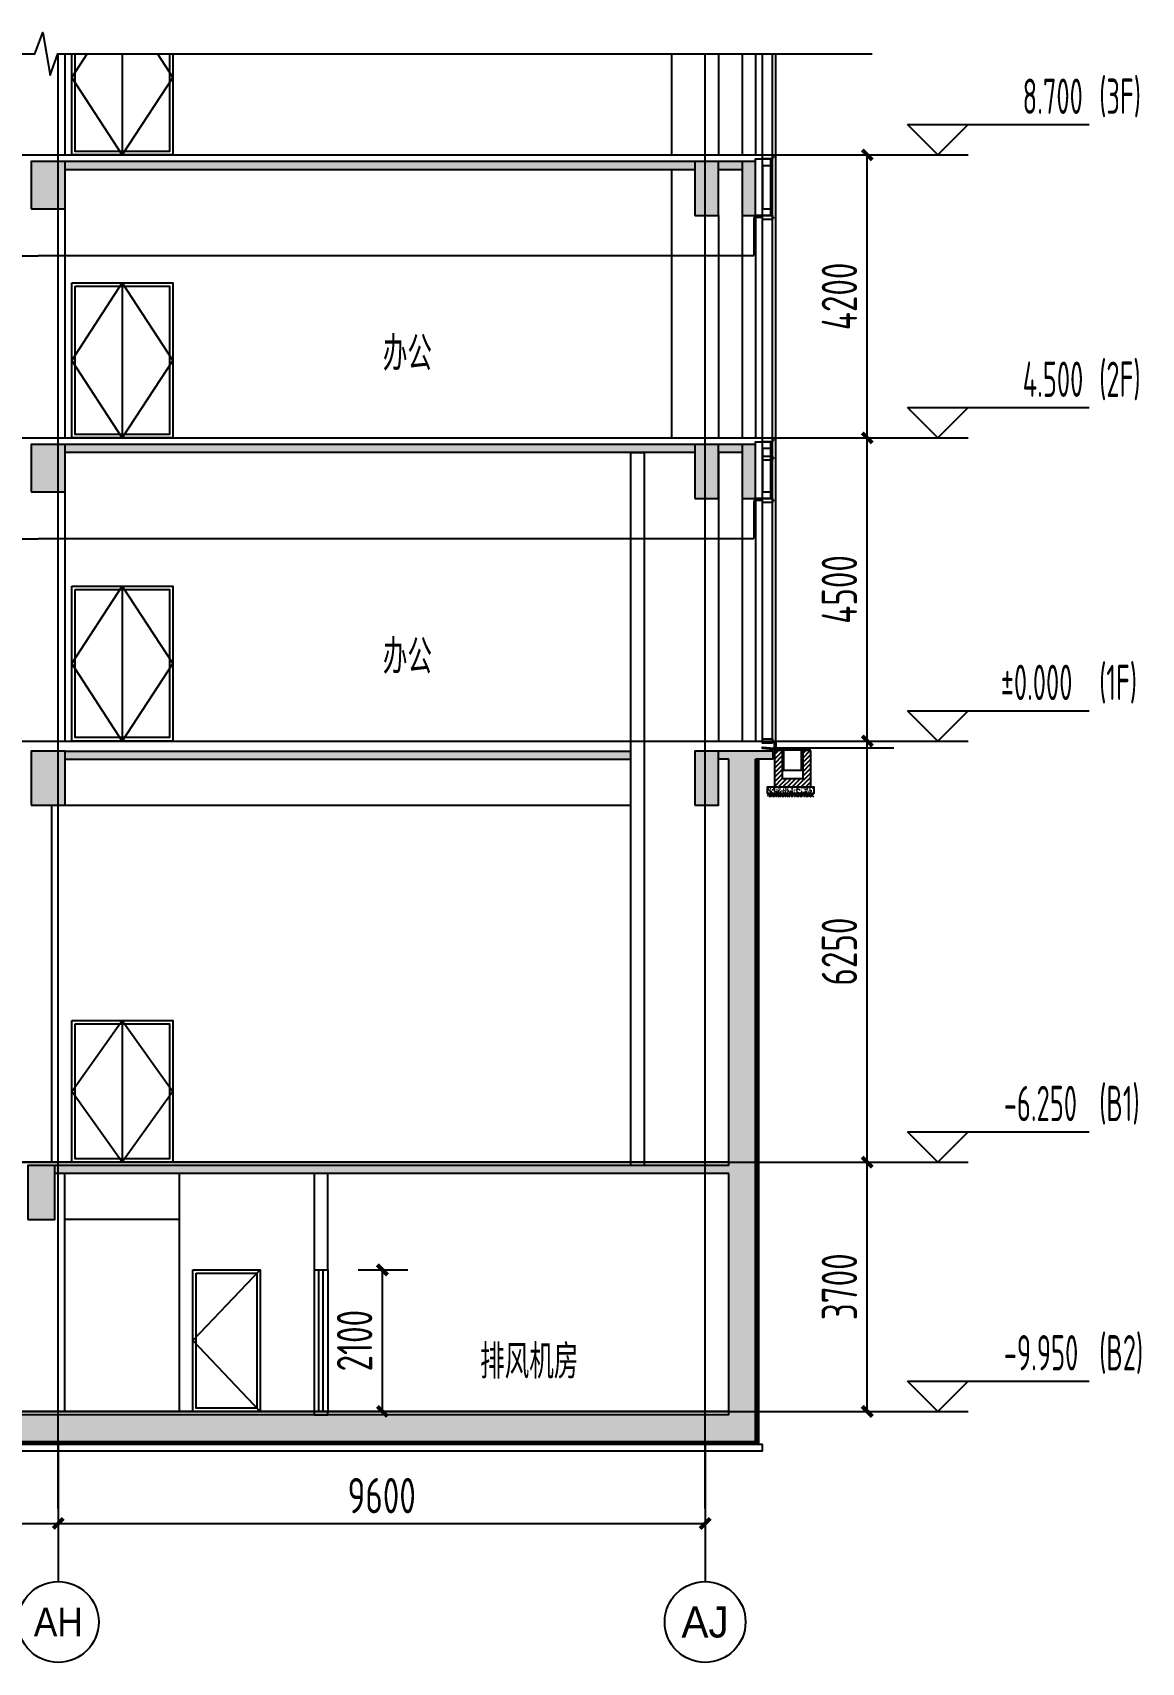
# Model space of a CAD drawing. Extents: x 33318 to 174393, y -247680 to 18171.
# Drawn here: x 110929 to 127385, y -239956 to -215765 of the extents above; entities that cross this region are included whole.
import ezdxf
from ezdxf.enums import TextEntityAlignment as Align

# ---------------------------------------------------------------- set-up
doc = ezdxf.new("R2010")
doc.units = 0
doc.header["$LTSCALE"] = 10
doc.header["$MEASUREMENT"] = 0
doc.linetypes.add('DASH', pattern=[0.35, 0.25, -0.1])
doc.linetypes.add('DOTE', pattern=[2.42, 2, -0.2, 0.02, -0.2])
for name, color, linetype in [('01-标注_尺寸', 124, 'Continuous'), ('01-标注_标高', 200, 'Continuous'), ('01-标注_符号', 200, 'Continuous'), ('01-标注_轴线坐标', 132, 'Continuous'), ('02-TEXT_房间', 7, 'Continuous'), ('02-TEXT_标注', 130, 'Continuous'), ('02-TEXT_轴号', 7, 'Continuous'), ('05-填充_天正', 26, 'Continuous'), ('A-C_窗', 140, 'Continuous'), ('A-D_龙骨', 152, 'Continuous'), ('A-SUR_保温', 222, 'Continuous'), ('A-SUR_吊顶', 40, 'Continuous'), ('A-SUR_看线', 231, 'Continuous'), ('A-SUR_面层', 191, 'Continuous'), ('A-TECH_结构', 21, 'Continuous'), ('A-金属背板', 30, 'Continuous'), ('A_AXIS-轴线', 36, 'DOTE'), ('A_STR-砌块墙', 121, 'Continuous'), ('A_STR-砼墙', 51, 'Continuous'), ('A_STR-砼柱', 51, 'Continuous'), ('D_铝板', 181, 'Continuous'), ('DOOR_FIRE', 220, 'Continuous'), ('构造物', 145, 'Continuous')]:
    doc.layers.add(name, color=color, linetype=linetype)
doc.layers.add('PUB_HATCH', color=8, linetype='Continuous', lineweight=0)
doc.styles.add('_TCH_AXIS', font='FZXiHei-I-Z08S.ttf')
doc.styles.add('_TCH_DIM', font='ROS1', dxfattribs={"width": 0.8, "bigfont": 'JD'})
doc.styles.add('_TCH_DIM_T3', font='ROS1', dxfattribs={"width": 0.8, "bigfont": 'JD'})
doc.styles.get("Standard").update_dxf_attribs({"font": 'gbenor.shx', "bigfont": 'gbcbig.shx'})
doc.dimstyles.new('_TCH_ARCH&&150', dxfattribs={"dimtxt": 525, "dimasz": 150, "dimexe": 375, "dimexo": 450, "dimgap": 150, "dimtad": 1, "dimdec": 0, "dimzin": 0, "dimdsep": 46, "dimtxsty": '_TCH_DIM_T3', "dimblk": 'ARCHTICK', "dimcen": 0.09, "dimazin": 2, "dimtfac": 1, "dimtdec": 0, "dimtix": 1, "dimtmove": 2, "dimatfit": 3, "dimfxl": 0, "dimtolj": 1, "dimtzin": 0, "dimarcsym": 0})
pattern_1 = [(45, (104878.594, -226289.536), (-17.960512, 17.960512), []), (45, (104896.555, -226289.536), (-17.960512, 17.960512), [12.7, -6.35])]

# ---------------------------------------------------------------- blocks, each defined once
blk = doc.blocks.new('kyuhtr')
at = {"const_width": 20}
blk.add_lwpolyline([(50, 0), (0, 0)], dxfattribs=at)
blk.add_lwpolyline([(50, -30), (200, -30), (200, 30), (50, 30)], close=True)
blk = doc.blocks.new('dartt')
at = {"transparency": 33554641}
h = blk.add_hatch(dxfattribs=at)
h.set_pattern_fill('ANSI32', color=26)
h.set_pattern_definition([(45, (1294.211, 122.3605), (-3.367596, 3.367596), []), (45, (1296.4563, 122.3605), (-3.367596, 3.367596), [])])
edge = h.paths.add_edge_path()
edge.add_arc((0, 21), 4, 0, 90)
edge.add_line((0, 25), (0, 0))
edge.add_line((0, 0), (25, 0))
edge.add_arc((21, 0), 4, 0, 90)
edge.add_line((21, 4), (4, 4))
edge.add_line((4, 4), (4, 21))
blk.add_lwpolyline([(0, 25), (0, 0), (25, 0)])
blk.add_lwpolyline([(0, 25), (0, 25, -0.414214), (4, 21), (4, 4), (21, 4, -0.414214), (25, 0), (25, 0)], format="xyb")
blk = doc.blocks.new('baowen2')
at = {"layer": 'A-SUR_保温'}
blk.add_lwpolyline([(-3400, -142813), (-3400, -142973), (-3400, -142973), (-3400, -143453), (-3520, -143453), (-3520, -143553), (-3300, -143553), (-3300, -142873), (-3300, -142873), (-3300, -142713), (-3400, -142713), (-3400, -142713), (-3520, -142713), (-3520, -142813), (-3400, -142813)], dxfattribs=at)
at = {"layer": 'A-金属背板'}
blk.add_line((-3520, -142713), (-3520, -143553), dxfattribs=at)
blk = doc.blocks.new('_ArchTick')
at = {"color": 0, "linetype": 'ByBlock', "const_width": 0.4}
blk.add_lwpolyline([(-0.5, -0.5), (0.5, 0.5)], dxfattribs=at)
blk = doc.blocks.new('*D53')
at = {"layer": '01-标注_尺寸', "color": 0, "lineweight": -2, "transparency": 16777216}
for p, q in [((122210, -217580), (123691, -217580)), ((123316, -221780), (123316, -217580)), ((122210, -221780), (123691, -221780))]:
    blk.add_line(p, q, dxfattribs=at)
at = {"layer": 'Defpoints', "color": 0, "transparency": 16777216}
for p in [(121760, -217580), (123316, -217580), (121760, -221780)]:
    blk.add_point(p, dxfattribs=at)
at = {"layer": '01-标注_尺寸', "color": 0, "lineweight": -2, "transparency": 16777216, "xscale": 150, "yscale": 150, "zscale": 150}
for p, rotation in [((123316, -217580), 90), ((123316, -221780), 270)]:
    blk.add_blockref('_ArchTick', p, dxfattribs=dict(at, rotation=rotation))
at = {"layer": '01-标注_尺寸', "color": 0, "transparency": 16777216, "insert": (122903, -219680), "char_height": 525, "attachment_point": 5, "rotation": 90, "style": '_TCH_DIM_T3'}
blk.add_mtext('\\A1;4200', dxfattribs=at)
blk = doc.blocks.new('*D54')
at = {"layer": '01-标注_尺寸', "color": 0, "lineweight": -2, "transparency": 16777216}
for p, q in [((122210, -221780), (123691, -221780)), ((123316, -226280), (123316, -221780)), ((122210, -226280), (123691, -226280))]:
    blk.add_line(p, q, dxfattribs=at)
at = {"layer": 'Defpoints', "color": 0, "transparency": 16777216}
for p in [(121760, -221780), (123316, -221780), (121760, -226280)]:
    blk.add_point(p, dxfattribs=at)
at = {"layer": '01-标注_尺寸', "color": 0, "lineweight": -2, "transparency": 16777216, "xscale": 150, "yscale": 150, "zscale": 150}
for p, rotation in [((123316, -221780), 90), ((123316, -226280), 270)]:
    blk.add_blockref('_ArchTick', p, dxfattribs=dict(at, rotation=rotation))
at = {"layer": '01-标注_尺寸', "color": 0, "transparency": 16777216, "insert": (122903, -224030), "char_height": 525, "attachment_point": 5, "rotation": 90, "style": '_TCH_DIM_T3'}
blk.add_mtext('\\A1;4500', dxfattribs=at)
blk = doc.blocks.new('*D55')
at = {"layer": '01-标注_尺寸', "color": 0, "lineweight": -2, "transparency": 16777216}
for p, q in [((122210, -226280), (123691, -226280)), ((123316, -232530), (123316, -226280)), ((122210, -232530), (123691, -232530))]:
    blk.add_line(p, q, dxfattribs=at)
at = {"layer": 'Defpoints', "color": 0, "transparency": 16777216}
for p in [(121760, -226280), (123316, -226280), (121760, -232530)]:
    blk.add_point(p, dxfattribs=at)
at = {"layer": '01-标注_尺寸', "color": 0, "lineweight": -2, "transparency": 16777216, "xscale": 150, "yscale": 150, "zscale": 150}
for p, rotation in [((123316, -226280), 90), ((123316, -232530), 270)]:
    blk.add_blockref('_ArchTick', p, dxfattribs=dict(at, rotation=rotation))
at = {"layer": '01-标注_尺寸', "color": 0, "transparency": 16777216, "insert": (122903, -229405), "char_height": 525, "attachment_point": 5, "rotation": 90, "style": '_TCH_DIM_T3'}
blk.add_mtext('\\A1;6250', dxfattribs=at)
blk = doc.blocks.new('*D56')
at = {"layer": '01-标注_尺寸', "color": 0, "lineweight": -2, "transparency": 16777216}
for p, q in [((122210, -232530), (123691, -232530)), ((123316, -236230), (123316, -232530)), ((122210, -236230), (123691, -236230))]:
    blk.add_line(p, q, dxfattribs=at)
at = {"layer": 'Defpoints', "color": 0, "transparency": 16777216}
for p in [(121760, -232530), (123316, -232530), (121760, -236230)]:
    blk.add_point(p, dxfattribs=at)
at = {"layer": '01-标注_尺寸', "color": 0, "lineweight": -2, "transparency": 16777216, "xscale": 150, "yscale": 150, "zscale": 150}
for p, rotation in [((123316, -232530), 90), ((123316, -236230), 270)]:
    blk.add_blockref('_ArchTick', p, dxfattribs=dict(at, rotation=rotation))
at = {"layer": '01-标注_尺寸', "color": 0, "transparency": 16777216, "insert": (122903, -234380), "char_height": 525, "attachment_point": 5, "rotation": 90, "style": '_TCH_DIM_T3'}
blk.add_mtext('\\A1;3700', dxfattribs=at)
blk = doc.blocks.new('*D63')
at = {"layer": '01-标注_尺寸', "color": 0, "lineweight": -2, "transparency": 16777216}
for p, q in [((101710, -237130), (101710, -238268)), ((111310, -237130), (111310, -238268)), ((101710, -237893), (111310, -237893))]:
    blk.add_line(p, q, dxfattribs=at)
at = {"layer": 'Defpoints', "color": 0, "transparency": 16777216}
for p in [(101710, -236680), (111310, -236680), (111310, -237893)]:
    blk.add_point(p, dxfattribs=at)
at = {"layer": '01-标注_尺寸', "color": 0, "lineweight": -2, "transparency": 16777216, "xscale": 150, "yscale": 150, "zscale": 150, "rotation": 180}
blk.add_blockref('_ArchTick', (101710, -237893), dxfattribs=at)
at = {"layer": '01-标注_尺寸', "color": 0, "lineweight": -2, "transparency": 16777216, "xscale": 150, "yscale": 150, "zscale": 150}
blk.add_blockref('_ArchTick', (111310, -237893), dxfattribs=at)
at = {"layer": '01-标注_尺寸', "color": 0, "transparency": 16777216, "insert": (106510, -237480), "char_height": 525, "attachment_point": 5, "style": '_TCH_DIM_T3'}
blk.add_mtext('\\A1;9600', dxfattribs=at)
blk = doc.blocks.new('*D64')
at = {"layer": '01-标注_尺寸', "color": 0, "lineweight": -2, "transparency": 16777216}
for p, q in [((111310, -237130), (111310, -238268)), ((120910, -237130), (120910, -238268)), ((111310, -237893), (120910, -237893))]:
    blk.add_line(p, q, dxfattribs=at)
at = {"layer": 'Defpoints', "color": 0, "transparency": 16777216}
for p in [(111310, -236680), (120910, -236680), (120910, -237893)]:
    blk.add_point(p, dxfattribs=at)
at = {"layer": '01-标注_尺寸', "color": 0, "lineweight": -2, "transparency": 16777216, "xscale": 150, "yscale": 150, "zscale": 150, "rotation": 180}
blk.add_blockref('_ArchTick', (111310, -237893), dxfattribs=at)
at = {"layer": '01-标注_尺寸', "color": 0, "lineweight": -2, "transparency": 16777216, "xscale": 150, "yscale": 150, "zscale": 150}
blk.add_blockref('_ArchTick', (120910, -237893), dxfattribs=at)
at = {"layer": '01-标注_尺寸', "color": 0, "transparency": 16777216, "insert": (116110, -237480), "char_height": 525, "attachment_point": 5, "style": '_TCH_DIM_T3'}
blk.add_mtext('\\A1;9600', dxfattribs=at)
blk = doc.blocks.new('*D65')
at = {"layer": '01-标注_尺寸', "color": 0, "lineweight": -2, "transparency": 16777216}
for p, q in [((115760, -234130), (116496, -234130)), ((116121, -236230), (116121, -234130)), ((115760, -236230), (116496, -236230))]:
    blk.add_line(p, q, dxfattribs=at)
at = {"layer": 'Defpoints', "color": 0, "transparency": 16777216}
for p in [(115310, -234130), (116121, -234130), (115310, -236230)]:
    blk.add_point(p, dxfattribs=at)
at = {"layer": '01-标注_尺寸', "color": 0, "lineweight": -2, "transparency": 16777216, "xscale": 150, "yscale": 150, "zscale": 150}
for p, rotation in [((116121, -234130), 90), ((116121, -236230), 270)]:
    blk.add_blockref('_ArchTick', p, dxfattribs=dict(at, rotation=rotation))
at = {"layer": '01-标注_尺寸', "color": 0, "transparency": 16777216, "insert": (115708, -235180), "char_height": 525, "attachment_point": 5, "rotation": 90, "style": '_TCH_DIM_T3'}
blk.add_mtext('\\A1;2100', dxfattribs=at)
blk = doc.blocks.new('_FZH')
blk.add_lwpolyline([(-0.5, -0.5), (0.5, -0.5), (0.5, 0.5), (-0.5, 0.5)], close=True)
at = {"layer": 'PUB_HATCH'}
blk.add_solid([(-0.5, -0.5), (0.5, -0.5), (-0.5, 0.5), (0.5, 0.5)], dxfattribs=at)
blk = doc.blocks.new('$WINLIB2D$00000001')
at = {"color": 0}
for points in [[(-0.5, 0.5), (-0.5, -0.5)], [(-0.5, 0.5), (0.5, 0.5)], [(0.5, -0.5), (0.5, 0.5)], [(0.5, 0.167), (-0.5, 0.167)], [(0.5, -0.167), (-0.5, -0.167)], [(-0.5, -0.5), (0.5, -0.5)]]:
    blk.add_lwpolyline(points, dxfattribs=at)
blk = doc.blocks.new('$LinePat$素土夯实')
at = {"color": 0}
for p, q in [((0, -210), (210, 0)), ((120, -300), (420, 0)), ((420, 0), (608, -188)), ((495, -300), (795, 0)), ((615, 0), (705, -90)), ((210, -210), (300, -300)), ((315, -105), (502, -293)), ((705, -300), (795, -210))]:
    blk.add_line(p, q, dxfattribs=at)

msp = doc.modelspace()

# ---------------------------------------------------------------- hatches: boundary and pattern name
at = {"layer": '05-填充_天正'}
for points in [[(111409.7, -217679.5), (111409.7, -217799.5), (120759.6, -217799.5), (120759.6, -217679.5)], [(121109.6, -217679.5), (121109.6, -217799.5), (121459.7, -217799.5), (121459.7, -217679.5)], [(111409.7, -221879.5), (111409.7, -221999.5), (120759.6, -221999.5), (120759.6, -221879.5)], [(121109.6, -221879.5), (121109.6, -221999.5), (121459.7, -221999.5), (121459.7, -221879.5)], [(111409.7, -226429.5), (111409.7, -226549.5), (119809.7, -226549.5), (119809.7, -226429.5)], [(121459.7, -226509.5), (121459.7, -226429.5), (121109.6, -226429.5), (121109.6, -226549.5), (121259.7, -226549.5)], [(121393, -232639.5), (121659.7, -232639.5), (121659.7, -226549.5), (121459.7, -226509.5), (121259.7, -226549.5), (121259.7, -232579.5)], [(121919.7, -226429.5), (121459.7, -226429.5), (121459.7, -226509.5), (121659.7, -226549.5), (121919.7, -226549.5)], [(111258.4, -232579.5), (111258.4, -232699.5), (119909.7, -232699.5), (119909.7, -232579.5)], [(121393, -232639.5), (121259.7, -232579.5), (119909.7, -232579.5), (119909.7, -232699.5), (121259.7, -232699.5)], [(121259.7, -236279.5), (121659.7, -236679.5), (121659.7, -232639.5), (121393, -232639.5), (121259.7, -232699.5)], [(121659.7, -236679.5), (121259.7, -236279.5), (62409.7, -236279.5), (62009.7, -236679.5)]]:
    msp.add_hatch(color=256, dxfattribs=at).paths.add_polyline_path(points)
h = msp.add_hatch(dxfattribs=at)
h.set_pattern_fill('ANSI31', color=256, scale=30)
h.set_pattern_definition([(45, (100913.58, -226289.536), (-33.67596, 33.67596), [])])
h.paths.add_polyline_path([(122477.7, -226419.5), (122357.7, -226419.5), (122357.7, -226839.5), (122057.7, -226839.5), (122057.7, -226419.5), (121937.7, -226419.5), (121937.7, -226959.5), (122477.7, -226959.5)])
h = msp.add_hatch(dxfattribs=at)
h.set_pattern_fill('ANSI33', color=256, scale=8)
h.set_pattern_definition([(45, (104903.094, -226289.536), (-17.960512, 17.960512), []), (45, (104921.055, -226289.536), (-17.960512, 17.960512), [12.7, -6.35])])
h.paths.add_polyline_path([(121969.7, -226409.5), (121969.7, -226379.5), (122075.2, -226379.5), (122075.2, -226409.5)])
h = msp.add_hatch(dxfattribs=at)
h.set_pattern_fill('ANSI33', color=256, scale=8)
h.set_pattern_definition(pattern_1)
h.paths.add_polyline_path([(122090.2, -226409.5), (122090.2, -226379.5), (122140.2, -226379.5), (122140.2, -226409.5)])
h = msp.add_hatch(dxfattribs=at)
h.set_pattern_fill('ANSI33', color=256, scale=8)
h.set_pattern_definition(pattern_1)
h.paths.add_polyline_path([(122155.2, -226409.5), (122155.2, -226379.5), (122205.2, -226379.5), (122205.2, -226409.5)])
h = msp.add_hatch(dxfattribs=at)
h.set_pattern_fill('ANSI33', color=256, scale=8)
h.set_pattern_definition(pattern_1)
h.paths.add_polyline_path([(122220.2, -226409.5), (122220.2, -226379.5), (122270.2, -226379.5), (122270.2, -226409.5)])
h = msp.add_hatch(dxfattribs=at)
h.set_pattern_fill('ANSI33', color=256, scale=8)
h.set_pattern_definition(pattern_1)
h.paths.add_polyline_path([(122285.2, -226409.5), (122285.2, -226379.5), (122335.2, -226379.5), (122335.2, -226409.5)])
h = msp.add_hatch(dxfattribs=at)
h.set_pattern_fill('ANSI33', color=256, scale=8)
h.set_pattern_definition([(45, (104893.094, -226289.536), (-17.960512, 17.960512), []), (45, (104911.055, -226289.536), (-17.960512, 17.960512), [12.7, -6.35])])
h.paths.add_polyline_path([(122445.7, -226379.5), (122445.7, -226409.5), (122350.2, -226409.5), (122350.2, -226379.5)])
h = msp.add_hatch(dxfattribs=at)
h.set_pattern_fill('AR-CONC', color=256, scale=50)
h.set_pattern_definition([(50, (100913.58, -226389.536), (91.09233, -7.96954), [9.525, -104.775]), (355, (100913.58, -226389.54), (-17.6214, 95.52832), [7.62, -83.82]), (100.451, (100921.17, -226390.2), (73.47125, 87.55834), [8.095, -89.045]), (46.1842, (100913.58, -226364.14), (135.5395, -21.02116), [14.2875, -157.1625]), (96.6356, (100924.87, -226365.89), (118.7021, 123.7128), [12.1425, -133.5675]), (351.184, (100913.58, -226364.14), (118.7023, 123.7126), [11.43, -125.73]), (21, (100926.28, -226370.486), (75.80744, -51.13276), [9.525, -104.775]), (326, (100926.28, -226370.49), (30.901, 92.094), [7.62, -83.82]), (71.4514, (100932.595, -226374.75), (106.70825, 40.96143), [8.095, -89.045]), (37.5, (100913.578, -226389.536), (1.5443, 42.27752), [0, -82.804, 0, -85.09, 0, -84.1375]), (7.5, (100913.578, -226389.536), (33.40983, 50.09029), [0, -48.514, 0, -80.899, 0, -32.0675]), (327.5, (100885.257, -226389.536), (67.7953, -2.86437), [0, -31.75, 0, -99.06, 0, -131.445]), (317.5, (100872.557, -226389.536), (74.06459, 12.71325), [0, -41.275, 0, -65.786, 0, -93.345])])
edge = h.paths.add_edge_path()
edge.add_line((121937.7, -226959.5), (122525.7, -226959.5))
edge.add_line((122525.7, -226959.5), (122525.7, -227059.5))
edge.add_line((122525.7, -227059.5), (121837.7, -227059.5))
edge.add_line((121837.7, -227059.5), (121837.7, -226959.5))
edge.add_line((121837.7, -226959.5), (122357.7, -226959.5))

# ---------------------------------------------------------------- linework, layer by layer
at = {"layer": '01-标注_标高'}
for p, q in [((124365.7, -217579.5), (123915.7, -217129.5)), ((123915.7, -217129.5), (126608.2, -217129.5)), ((124365.7, -217579.5), (124815.7, -217129.5)), ((123315.7, -217579.5), (124815.7, -217579.5)), ((124365.7, -221779.5), (123915.7, -221329.5)), ((123915.7, -221329.5), (126608.2, -221329.5)), ((124365.7, -221779.5), (124815.7, -221329.5)), ((123315.7, -221779.5), (124815.7, -221779.5)), ((124365.7, -226279.5), (123915.7, -225829.5)), ((123915.7, -225829.5), (126608.2, -225829.5)), ((124365.7, -226279.5), (124815.7, -225829.5)), ((123315.7, -226279.5), (124815.7, -226279.5)), ((124365.7, -232529.5), (123915.7, -232079.5)), ((123915.7, -232079.5), (126608.2, -232079.5)), ((124365.7, -232529.5), (124815.7, -232079.5)), ((123315.7, -232529.5), (124815.7, -232529.5)), ((124365.7, -236229.5), (123915.7, -235779.5)), ((123915.7, -235779.5), (126608.2, -235779.5)), ((124365.7, -236229.5), (124815.7, -235779.5)), ((123315.7, -236229.5), (124815.7, -236229.5))]:
    msp.add_line(p, q, dxfattribs=at)
at = {"layer": '01-标注_符号'}
msp.add_lwpolyline([(98878.5, -216079.5), (110963.8, -216079.5), (111078.4, -215764.5), (111189.5, -216394.5), (111301.3, -216079.5), (123386.6, -216079.5)], dxfattribs=at)
at = {"layer": '01-标注_轴线坐标'}
for p, q in [((111309.7, -236679.5), (111309.7, -238755.5)), ((120909.7, -236679.5), (120909.7, -238755.5))]:
    msp.add_line(p, q, dxfattribs=at)
for centre in [(111309.7, -239355.5), (120909.7, -239355.5)]:
    msp.add_circle(centre, 600, dxfattribs=at)
at = {"layer": '05-填充_天正'}
msp.add_lwpolyline([(122337.7, -226409.5), (122337.7, -226719.5), (122077.7, -226719.5), (122077.7, -226409.5)], dxfattribs=at)
at = {"layer": 'A-C_窗'}
for p, q in [((121759.7, -226279.5), (121759.7, -216079.5)), ((121909.7, -226279.5), (121909.7, -216079.5)), ((121959.7, -226279.5), (121959.7, -216079.5))]:
    msp.add_line(p, q, dxfattribs=at)
at = {"layer": 'A-SUR_保温'}
for points in [[(121680.1, -226549.5), (121680.1, -236719.5)], [(121700.1, -226549.5), (121700.1, -236719.5)], [(121760.1, -236719.5), (61909.7, -236719.5)], [(121760.1, -236819.5), (61909.7, -236819.5)], [(121680.1, -236699.5), (61989.7, -236699.5)], [(121760.1, -236818.9), (121760.1, -236718.9)]]:
    msp.add_lwpolyline(points, dxfattribs=at)
at = {"layer": 'A-SUR_吊顶', "linetype": 'DASH'}
for points in [[(100259.8, -218509.5), (100384.8, -218509.5), (100384.8, -219079.5), (111009.7, -219079.5)], [(121759.7, -218509.5), (121634.7, -218509.5), (121634.7, -219079.5), (111009.7, -219079.5)], [(100259.8, -222709.5), (100384.8, -222709.5), (100384.8, -223279.5), (111009.7, -223279.5)], [(121759.7, -222709.5), (121634.7, -222709.5), (121634.7, -223279.5), (111009.7, -223279.5)]]:
    msp.add_lwpolyline(points, dxfattribs=at)
at = {"layer": 'A-SUR_面层'}
for p, q in [((100259.6, -217579.5), (121759.7, -217579.5)), ((100259.7, -221779.5), (121759.7, -221779.5)), ((100259.8, -226279.5), (119809.7, -226279.5)), ((121969.7, -226379.5), (122445.7, -226379.5)), ((121969.7, -226409.5), (121969.7, -226379.5)), ((121969.7, -226409.5), (122445.7, -226409.5)), ((122075.2, -226409.5), (122075.2, -226379.5)), ((122090.2, -226409.5), (122090.2, -226379.5)), ((122140.2, -226409.5), (122140.2, -226379.5)), ((122155.2, -226409.5), (122155.2, -226379.5)), ((122205.2, -226409.5), (122205.2, -226379.5)), ((122220.2, -226409.5), (122220.2, -226379.5)), ((122270.2, -226409.5), (122270.2, -226379.5)), ((122285.2, -226409.5), (122285.2, -226379.5)), ((122335.2, -226409.5), (122335.2, -226379.5)), ((122350.2, -226409.5), (122350.2, -226379.5)), ((122445.7, -226409.5), (122445.7, -226379.5))]:
    msp.add_line(p, q, dxfattribs=at)
for points in [[(121259.7, -232529.5), (62409.7, -232529.5)], [(121259.7, -236229.5), (62409.7, -236229.5)]]:
    msp.add_lwpolyline(points, dxfattribs=at)
at = {"layer": 'A-TECH_结构'}
for p, q in [((120409.6, -216079.5), (120409.6, -217579.5)), ((121109.6, -216079.5), (121109.6, -217579.5)), ((121459.6, -216079.5), (121459.6, -217579.5)), ((121659.6, -216079.5), (121659.6, -217579.5)), ((120409.6, -217799.5), (120409.6, -221779.5)), ((121109.6, -218479.5), (121109.6, -221779.5)), ((121459.7, -218479.5), (121459.6, -221779.5)), ((121659.7, -218479.5), (121659.6, -221779.5)), ((121109.6, -221999.5), (121109.6, -226279.5)), ((121459.6, -222679.5), (121459.6, -226279.5)), ((121659.6, -222679.5), (121659.6, -226279.5)), ((111209.7, -227229.5), (111209.7, -232529.5)), ((111409.7, -227229.5), (119809.7, -227229.5)), ((113108.4, -233379.5), (111408.4, -233379.5))]:
    msp.add_line(p, q, dxfattribs=at)
for points in [[(111409.7, -217579.5), (111409.7, -216079.5)], [(111409.7, -221779.5), (111409.7, -217799.5)], [(111409.7, -226279.5), (111409.7, -221999.5)], [(111408.4, -236229.5), (111408.4, -232699.5)], [(113108.4, -236229.5), (113108.4, -232699.5)]]:
    msp.add_lwpolyline(points, dxfattribs=at)
at = {"layer": 'A_AXIS-轴线'}
for p, q in [((111309.7, -237673.4), (111309.7, -216079.5)), ((120909.7, -237673.4), (120909.7, -216079.5))]:
    msp.add_line(p, q, dxfattribs=at)
for points in [[(95600.5, -217579.5), (123910, -217579.5)], [(95600.5, -221779.5), (123910, -221779.5)], [(60658.7, -226279.5), (123910, -226279.5)], [(60658.7, -232529.5), (123910, -232529.5)], [(44447.1, -236229.5), (123910, -236229.5)]]:
    msp.add_lwpolyline(points, dxfattribs=at)
at = {"layer": 'A_STR-砌块墙'}
for p, q in [((119809.7, -226429.5), (119809.7, -221999.5)), ((119809.7, -221999.5), (120009.7, -221999.5)), ((120009.7, -226429.5), (120009.7, -221999.5)), ((121959.7, -226379.5), (123709.8, -226379.5)), ((119809.7, -232579.5), (119809.7, -226429.5)), ((120009.7, -232579.5), (120009.7, -226429.5)), ((115109.7, -232699.5), (115109.7, -234129.5)), ((115309.7, -232699.5), (115109.7, -232699.5)), ((115309.7, -234129.5), (115309.7, -232699.5)), ((115109.7, -234129.5), (115309.7, -234129.5)), ((115309.7, -236229.5), (115109.7, -236229.5)), ((115109.7, -236229.5), (115109.7, -236279.5)), ((115109.7, -236279.5), (115309.7, -236279.5)), ((115309.7, -236279.5), (115309.7, -236229.5))]:
    msp.add_line(p, q, dxfattribs=at)
for points in [[(122477.7, -226419.5), (122357.7, -226419.5), (122357.7, -226839.5), (122057.7, -226839.5), (122057.7, -226419.5), (121937.7, -226419.5), (121937.7, -226959.5), (122477.7, -226959.5), (122477.7, -226419.5)], [(121937.7, -226959.5), (122525.7, -226959.5), (122525.7, -227059.5), (121837.7, -227059.5), (121837.7, -226959.5), (122357.7, -226959.5)]]:
    msp.add_lwpolyline(points, dxfattribs=at)
at = {"layer": 'A_STR-砼墙'}
for p, q in [((120759.6, -217679.5), (111409.7, -217679.5)), ((121459.7, -217679.5), (121109.6, -217679.5)), ((120759.6, -217799.5), (111409.7, -217799.5)), ((121459.7, -217799.5), (121109.6, -217799.5)), ((120759.6, -221879.5), (111409.7, -221879.5)), ((120759.6, -221999.5), (111409.7, -221999.5)), ((121459.7, -221879.5), (121109.6, -221879.5)), ((121459.7, -221999.5), (121109.6, -221999.5)), ((111409.7, -226429.5), (119809.7, -226429.5)), ((111409.7, -226549.5), (119809.7, -226549.5)), ((121459.7, -226429.5), (121109.6, -226429.5)), ((121259.7, -226549.5), (121109.6, -226549.5)), ((121259.7, -232579.5), (121259.7, -226549.5)), ((121919.7, -226429.5), (121459.7, -226429.5)), ((121659.7, -232639.5), (121659.7, -226549.5)), ((121919.7, -226549.5), (121659.7, -226549.5)), ((121919.7, -226549.5), (121919.7, -226429.5)), ((119909.7, -232579.5), (111258.4, -232579.5)), ((119909.7, -232699.5), (111258.4, -232699.5)), ((121259.7, -232579.5), (119909.7, -232579.5)), ((121259.7, -232699.5), (119909.7, -232699.5)), ((121259.7, -236279.5), (121259.7, -232699.5)), ((121659.7, -236679.5), (121659.7, -232639.5)), ((121259.7, -236279.5), (62409.7, -236279.5)), ((121659.7, -236679.5), (62009.7, -236679.5))]:
    msp.add_line(p, q, dxfattribs=at)
at = {"layer": 'D_铝板'}
msp.add_lwpolyline([(121959.7, -226279.5), (121959.7, -226409.5), (121759.7, -226389.5), (121759.7, -226369.4), (121939.7, -226387.4), (121939.7, -226279.5)], close=True, dxfattribs=at)
at = {"layer": 'DOOR_FIRE'}
for points in [[(113009.7, -216079.5), (113009.7, -217579.5), (111509.7, -217579.5), (111509.7, -216079.5)], [(112259.7, -216079.5), (112259.7, -217579.5), (111509.7, -216429.5), (111738, -216079.5)], [(112959.7, -216079.5), (112959.7, -217529.5), (111559.7, -217529.5), (111559.7, -216079.5)], [(112781.4, -216079.5), (113009.7, -216429.5), (112259.7, -217579.5)], [(112259.7, -219479.5), (112259.7, -221779.5), (111509.7, -220629.5), (112259.7, -219479.5), (113009.7, -220629.5), (112259.7, -221779.5)], [(112259.7, -223979.5), (112259.7, -226279.5), (111509.7, -225129.5), (112259.7, -223979.5), (113009.7, -225129.5), (112259.7, -226279.5)], [(112259.7, -230429.5), (112259.7, -232529.5), (111509.7, -231479.5), (112259.7, -230429.5), (113009.7, -231479.5), (112259.7, -232529.5)], [(114308.4, -234129.5), (113308.4, -235179.5), (114308.4, -236229.5)]]:
    msp.add_lwpolyline(points, dxfattribs=at)
for points in [[(111509.7, -219479.5), (113009.7, -219479.5), (113009.7, -221779.5), (111509.7, -221779.5)], [(111559.7, -219529.5), (112959.7, -219529.5), (112959.7, -221729.5), (111559.7, -221729.5)], [(111509.7, -223979.5), (113009.7, -223979.5), (113009.7, -226279.5), (111509.7, -226279.5)], [(111559.7, -224029.5), (112959.7, -224029.5), (112959.7, -226229.5), (111559.7, -226229.5)], [(111509.7, -230429.5), (113009.7, -230429.5), (113009.7, -232529.5), (111509.7, -232529.5)], [(111559.7, -230479.5), (112959.7, -230479.5), (112959.7, -232479.5), (111559.7, -232479.5)], [(113308.4, -234129.5), (114308.4, -234129.5), (114308.4, -236229.5), (113308.4, -236229.5)], [(113358.4, -234179.5), (114258.4, -234179.5), (114258.4, -236179.5), (113358.4, -236179.5)]]:
    msp.add_lwpolyline(points, close=True, dxfattribs=at)

# ---------------------------------------------------------------- block references
at = {"layer": 'A-C_窗', "xscale": -1}
for p in [(118359.7, -74926.8), (118359.7, -79126.8)]:
    msp.add_blockref('baowen2', p, dxfattribs=at)
at = {"layer": 'A-D_龙骨', "xscale": -1}
for p in [(121959.7, -217609.5), (121959.7, -218509.5), (121959.7, -221809.5), (121959.7, -222079.5), (121959.7, -222709.5), (121959.7, -226279.5)]:
    msp.add_blockref('kyuhtr', p, dxfattribs=at)
at = {"layer": 'A-SUR_看线', "xscale": 0.173084531101903, "yscale": 0.1666666666666667, "zscale": 0.1666666666666667}
for p in [(121837.7, -227059.5), (121975.3, -227059.5), (122112.9, -227059.5), (122250.5, -227059.5), (122388.1, -227059.5)]:
    msp.add_blockref('$LinePat$素土夯实', p, dxfattribs=at)
at = {"layer": 'A_STR-砼柱'}
for p, xscale, yscale, zscale in [((111159.7, -218029.5), 500, 700, 700), ((120934.6, -218079.5), 349.9999999985012, 800, 800), ((111159.7, -222229.5), 500, 700, 700), ((120934.6, -222279.5), 350.0000000032742, 800, 800), ((111159.7, -226829.5), 500, 800.0000000384462, 800.0000000384462), ((120933.5, -226829.5), 352.094630149295, 800, 800), ((111058.4, -232979.5), 400, 799.9999999999709, 799.9999999999709)]:
    msp.add_blockref('_FZH', p, dxfattribs=dict(at, xscale=xscale, yscale=yscale, zscale=zscale))
at = {"layer": 'A_STR-砼柱', "xscale": 800.000000051863, "yscale": 200, "zscale": 200, "rotation": 89.99999999899948}
for p in [(121559.7, -218079.5), (121559.7, -222279.5)]:
    msp.add_blockref('_FZH', p, dxfattribs=at)
at = {"layer": 'DOOR_FIRE', "xscale": -2100, "yscale": 200, "zscale": 200, "rotation": 89.99999999991559}
msp.add_blockref('$WINLIB2D$00000001', (115209.7, -235179.5), dxfattribs=at)
at = {"layer": '构造物', "linetype": 'DASH', "ltscale": 0.2}
msp.add_blockref('dartt', (121957.5, -226419.5), dxfattribs=at)
at = {"layer": '构造物', "linetype": 'DASH', "ltscale": 0.2, "xscale": -1}
msp.add_blockref('dartt', (122457.9, -226419.5), dxfattribs=at)

# ---------------------------------------------------------------- texts
at = {"layer": '02-TEXT_房间'}
for s, p in [('办公', (116127, -220780.9)), ('办公', (116127, -225280.9)), ('排风机房', (117570.6, -235744.1))]:
    msp.add_text(s, height=506.38, dxfattribs=at).set_placement(p)
at = {"layer": '02-TEXT_标注', "style": '_TCH_DIM', "width": 0.64}
for s, p in [('8.700', (125622.4, -216972)), ('(3F)', (126758.2, -216972)), ('(2F)', (126758.2, -221172)), ('4.500', (125622.4, -221172)), ('%%P0.000', (125297.6, -225672)), ('(1F)', (126758.2, -225672)), ('-6.250', (125342.4, -231922)), ('(B1)', (126758.2, -231922)), ('-9.950', (125342.4, -235622)), ('(B2)', (126758.2, -235622))]:
    msp.add_text(s, height=525, dxfattribs=at).set_placement(p)
at = {"layer": '02-TEXT_轴号', "style": '_TCH_AXIS'}
for s, height, p, p2 in [('AH', 423.25, (110946.9, -239567.2), (111672.5, -239567.2)), ('AJ', 460.87, (120558.6, -239586), (121260.8, -239586))]:
    msp.add_text(s, height=height, dxfattribs=at).set_placement(p, p2, align=Align.FIT)

# ---------------------------------------------------------------- dimensions: what is measured, and where the dimension line sits
at = {"layer": '01-标注_尺寸'}
for p1, p2, distance, picture, middle in [((121759.7, -221779.5), (121759.7, -217579.5), -1556, '*D53', (122903.2, -219679.5)), ((121759.7, -226279.5), (121759.7, -221779.5), -1556, '*D54', (122903.2, -224029.5)), ((121759.7, -232529.5), (121759.7, -226279.5), -1556, '*D55', (122903.2, -229404.5)), ((121759.7, -236229.5), (121759.7, -232529.5), -1556, '*D56', (122903.2, -234379.5)), ((115309.7, -236229.5), (115309.7, -234129.5), -811.1, '*D65', (115708.3, -235179.5)), ((101709.7, -236679.5), (111309.7, -236679.5), -1213.1, '*D63', (106509.7, -237480.1)), ((111309.7, -236679.5), (120909.7, -236679.5), -1213.1, '*D64', (116109.7, -237480.1))]:
    dim = msp.add_aligned_dim(p1=p1, p2=p2, distance=distance, dimstyle='_TCH_ARCH&&150', dxfattribs=at)
    dim.commit()
    dim.dimension.update_dxf_attribs({"geometry": picture, "text_midpoint": middle})

doc.saveas('drawing.dxf')
